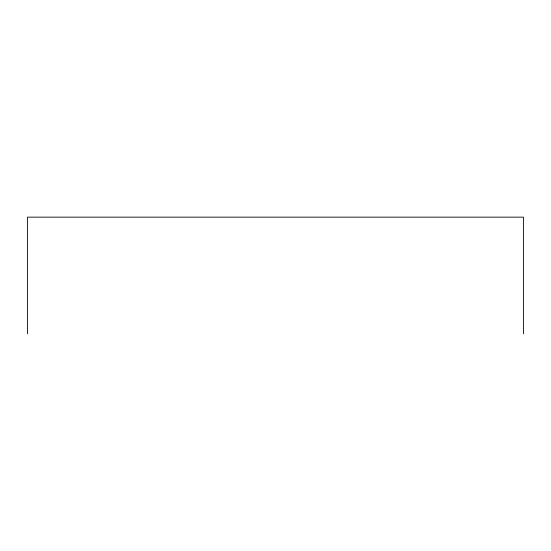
<?xml version="1.0" encoding="UTF-8"?>
<svg xmlns="http://www.w3.org/2000/svg" width="551" height="551" viewBox="0 0 551 551"><rect width="100%" height="100%" fill="white"/><g stroke="black" fill="none" stroke-linecap="round" stroke-linejoin="round"><path stroke-width="0.83" d="M523.45 333.851L523.45 217.149L27.55 217.149L27.55 333.851"/></g></svg>
